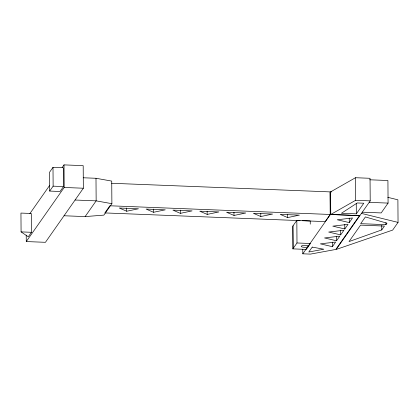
<?xml version="1.0" encoding="UTF-8"?>
<svg xmlns="http://www.w3.org/2000/svg" width="419" height="419" viewBox="0 0 419 419"><rect width="100%" height="100%" fill="white"/><g stroke="black" fill="none" stroke-linecap="round" stroke-linejoin="round"><path stroke-width="0.63" d="M53.004 167.343L49.557 172.261L49.688 191.08L60.037 191.488L63.484 186.57L63.348 167.752L53.004 167.343L53.134 186.167L49.688 191.08M29.869 213.617L49.761 185.235M62.148 167.563L64.028 164.887L83.187 165.641L83.344 188.225L45.43 242.313L26.271 241.559L26.224 235.106M31.43 232.299L28.277 236.793L21.081 231.89L20.95 213.072L31.294 213.481L31.43 232.299L21.081 231.89M26.271 241.559L64.186 187.471L64.028 164.887M64.044 215.764L85.12 216.592L96.15 200.858L95.988 178.274L83.219 177.771M95.988 178.274L111.732 181.097L111.889 203.681L103.875 215.115L85.12 216.592M300.03 220.514L296.835 220.389L292.698 226.286L292.855 248.876L306.268 249.405L310.406 243.502L296.992 242.973L292.855 248.876M330.203 214.47L325.196 221.614L104.855 212.925L109.862 205.781L330.203 214.47L330.046 191.886L111.669 183.276M330.387 214.476L359.507 215.628L335.802 249.446L310.437 254.113L302.811 253.814L330.387 214.476L330.224 191.892L331.523 191.944M332.398 246.681L335.64 242.056L320.399 243.853L332.398 246.681L332.367 242.166M336.536 240.784L339.778 236.154L324.536 237.955L336.536 240.784L336.504 236.264M340.668 234.881L343.915 230.251L328.674 232.053L340.668 234.881L340.637 230.366M344.806 228.978L348.048 224.354L332.806 226.15L344.806 228.978L344.774 224.464M349.284 222.594L352.526 217.969L337.285 219.766L349.284 222.594L349.252 218.079M356.333 213.858L363.786 203.22L357.229 202.964L341.406 213.266L356.333 213.858L356.265 203.529M359.869 215.628L330.748 214.481L330.591 191.897L355.49 177.719L370.05 178.295L370.207 200.879L336.158 249.457L392.655 230.094L398.05 222.395L397.893 199.811L387.79 197.328M369.673 179.788L387.921 180.51L388.078 203.095L381.185 212.931L362.283 212.182M381.767 229.911L384.459 226.066L360.555 225.123L349.027 241.569L381.767 229.911L381.73 225.396M385.941 224.673L386.973 223.196L365.394 216.927L360.665 223.678L385.941 224.673L385.925 222.735M330.748 214.481L355.647 200.303L370.207 200.879M307.965 246.98L307.347 247.126A3.891 0.995 -0.4 0 1 301.926 246.917A3.891 0.995 -0.4 0 1 302.9 245.524A3.891 0.995 -0.4 0 1 308.321 245.738L308.703 245.927M126.69 211.234L138.453 208.772L119.295 208.018L126.69 211.234L126.669 208.007M153.516 212.292L165.28 209.83L146.121 209.076L153.516 212.292L153.495 209.065M180.338 213.35L192.101 210.888L172.942 210.134L180.338 213.35L180.317 210.123M207.164 214.408L218.928 211.946L199.769 211.192L207.164 214.408L207.143 211.181M233.985 215.466L245.749 213.004L226.59 212.25L233.985 215.466L233.964 212.239M260.812 216.523L272.575 214.062L253.416 213.308L260.812 216.523L260.791 213.297M287.633 217.581L299.396 215.12L280.238 214.366L287.633 217.581L287.612 214.355M53.134 186.167L63.484 186.57M64.186 187.471L83.344 188.225M369.181 202.351L388.078 203.095M75.074 200.025L96.15 200.858L111.889 203.681M302.581 220.614L310.249 220.918L310.269 224.144M361.429 213.402L398.05 222.395M355.49 177.719L355.647 200.303M302.78 249.295L302.811 253.814M296.835 220.389L296.992 242.973M293.075 225.752L293.232 248.336M312.234 247.1L308.787 252.013L323.819 249.221L312.234 247.1"/></g></svg>
